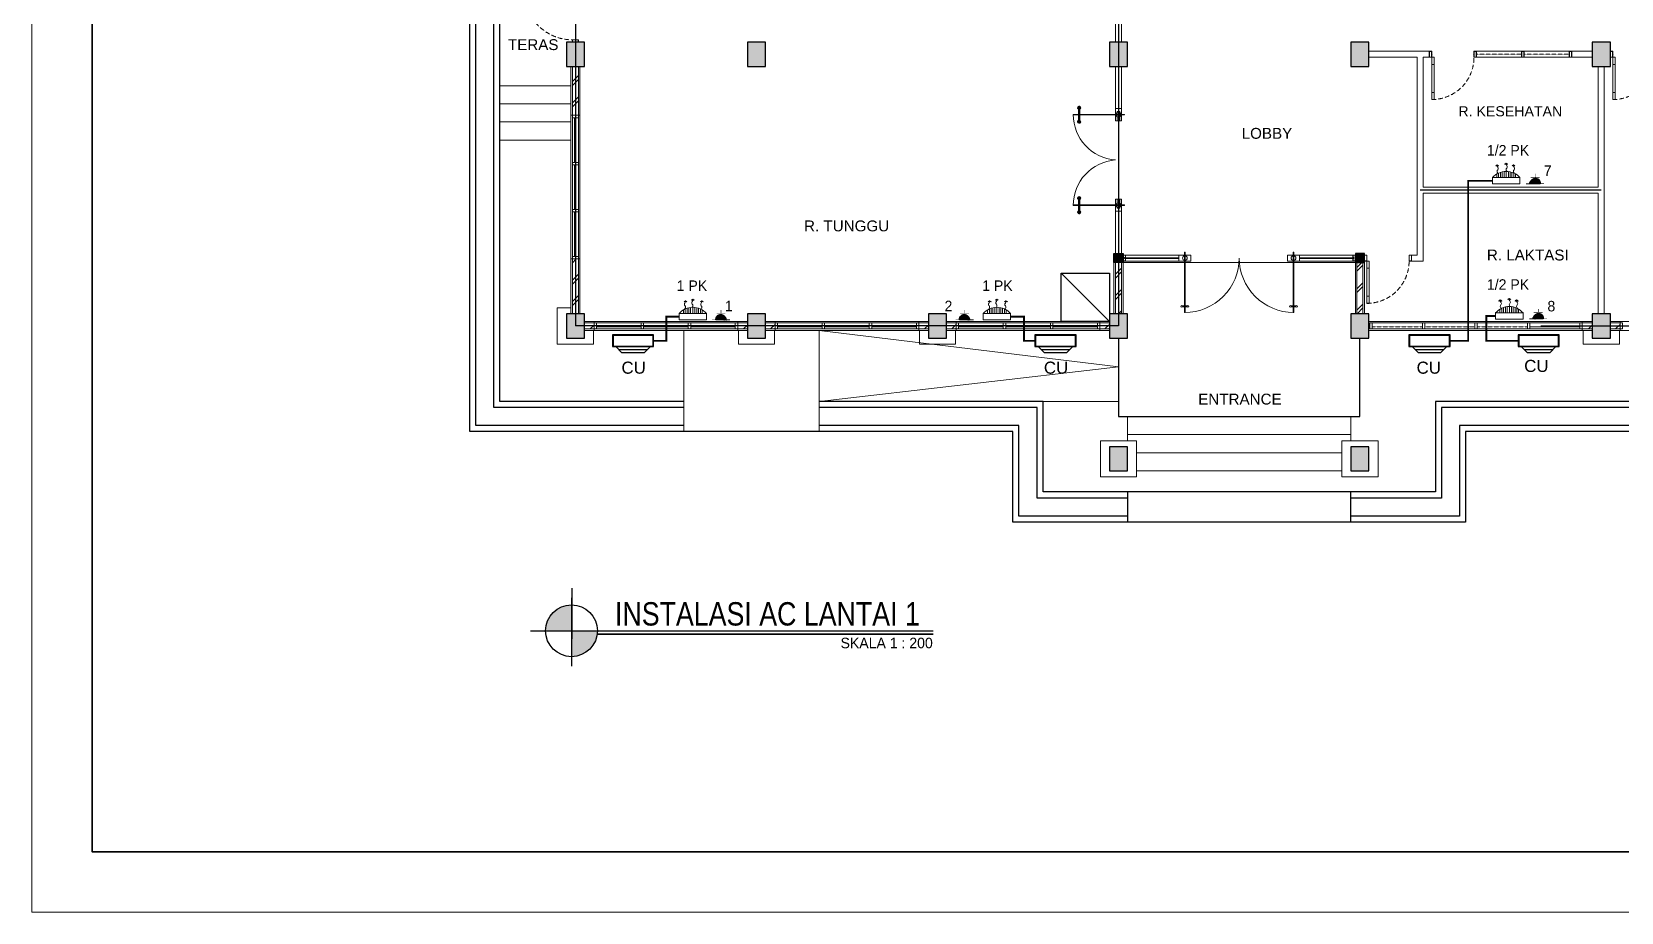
# Model space of a CAD drawing. Header units: millimetres. Extents: x -11 to 19657, y -101 to 50073.
# Drawn here: x 2857 to 8124, y 17664 to 20580 of the extents above; entities that cross this region are included whole.
import ezdxf
from ezdxf.enums import TextEntityAlignment as Align

# ---------------------------------------------------------------- set-up
doc = ezdxf.new("R2010")
doc.units = ezdxf.units.MM
doc.linetypes.add('DASHED', pattern=[0.75, 0.5, -0.25])
doc.linetypes.add('HIDDEN', pattern=[0.375, 0.25, -0.125])
for name, color, linetype in [('AC', 4, 'Continuous'), ('D1', 1, 'Continuous'), ('D2', 3, 'Continuous'), ('HT', 8, 'Continuous'), ('potongan', 210, 'Continuous')]:
    doc.layers.add(name, color=color, linetype=linetype)
for name, color, linetype, lineweight in [('ars', 11, 'Continuous', 5), ('DENAH', 7, 'Continuous', 0), ('dinding', 5, 'Continuous', 15), ('GRS KOP', 1, 'Continuous', 35), ('KOLOM', 1, 'Continuous', 30), ('kop', 7, 'Continuous', 20), ('kus', 63, 'Continuous', 15), ('LAMPU-LISTRIK', 22, 'Continuous', 0), ('lan', 7, 'Continuous', 15), ('not', 7, 'Continuous', 20), ('PARTISI', 190, 'Continuous', 9), ('sol kol', 8, 'Continuous', 0)]:
    doc.layers.add(name, color=color, linetype=linetype, lineweight=lineweight)
doc.layers.add('as', color=1, linetype='Continuous', plot=False)
doc.styles.add('BARU', font='complex.shx')
doc.styles.add('NOT', font='ARIALN.TTF')
doc.styles.get("Standard").update_dxf_attribs({"font": 'arial.ttf'})
doc.styles.add('style2', font='verdana.ttf')
pattern_1 = [(45, (6758.166, 18955.88), (-35.3553, 35.3553), []), (45, (6770.666, 18955.88), (-35.3553, 35.3553), [])]

# ---------------------------------------------------------------- blocks, each defined once
blk = doc.blocks.new('K1')
at = {"layer": 'KOLOM'}
blk.add_lwpolyline([(0.2, 0.15), (-0.2, 0.15), (-0.2, -0.15), (0.2, -0.15), (0.2, 0.15)], dxfattribs=at)
blk = doc.blocks.new('P 80')
at = {"linetype": 'HIDDEN', "ltscale": 0.3}
blk.add_lwpolyline([(-0.84, 0.1, -0.414214), (-0.04, 0.9, -1.303225)], format="xyb", dxfattribs=at)
for points in [[(-0.04, 0.9), (-0.08, 0.9), (-0.08, 0.78), (-0.04, 0.78)], [(-0.04, 0.78), (-0.08, 0.78), (-0.08, 0.22), (-0.04, 0.22)], [(-0.835, 0.06), (-0.84, 0.06), (-0.84, 0.061), (-0.84, 0.1), (-0.88, 0.1), (-0.88, 0), (-0.84, 0), (-0.84, 0.056), (-0.835, 0.058)], [(-0.842, 0.002), (-0.878, 0.002), (-0.878, 0.098), (-0.842, 0.098)], [(-0.04, 0.1), (-0.08, 0.1), (-0.08, 0.22), (-0.04, 0.22)], [(-0.045, 0.06), (-0.04, 0.06), (-0.04, 0.061), (-0.04, 0.1), (0, 0.1), (0, 0), (-0.04, 0), (-0.04, 0.056), (-0.045, 0.058)], [(-0.038, 0.002), (-0.002, 0.002), (-0.002, 0.098), (-0.038, 0.098)]]:
    blk.add_lwpolyline(points, close=True)
blk = doc.blocks.new('P 70')
at = {"linetype": 'HIDDEN', "ltscale": 0.3}
blk.add_lwpolyline([(-0.74, 0.1, -0.414214), (-0.04, 0.8, -1.303225)], format="xyb", dxfattribs=at)
for points in [[(-0.04, 0.8), (-0.08, 0.8), (-0.08, 0.68), (-0.04, 0.68)], [(-0.04, 0.68), (-0.08, 0.68), (-0.08, 0.22), (-0.04, 0.22)], [(-0.735, 0.06), (-0.74, 0.06), (-0.74, 0.061), (-0.74, 0.1), (-0.78, 0.1), (-0.78, 0), (-0.74, 0), (-0.74, 0.056), (-0.735, 0.058)], [(-0.742, 0.002), (-0.778, 0.002), (-0.778, 0.098), (-0.742, 0.098)], [(-0.04, 0.1), (-0.08, 0.1), (-0.08, 0.22), (-0.04, 0.22)], [(-0.045, 0.06), (-0.04, 0.06), (-0.04, 0.061), (-0.04, 0.1), (0, 0.1), (0, 0), (-0.04, 0), (-0.04, 0.056), (-0.045, 0.058)], [(-0.038, 0.002), (-0.002, 0.002), (-0.002, 0.098), (-0.038, 0.098)]]:
    blk.add_lwpolyline(points, close=True)
blk = doc.blocks.new('KP')
at = {"layer": 'KOLOM'}
blk.add_lwpolyline([(0.075, -0.075), (-0.075, -0.075), (-0.075, 0.075), (0.075, 0.075), (0.075, -0.075)], dxfattribs=at)
blk = doc.blocks.new('P1')
at = {"lineweight": 5}
h = blk.add_hatch(dxfattribs=at)
h.set_pattern_fill('ANSI31', color=256, scale=0.020282, angle=-315, style=0)
h.set_pattern_definition([(179.99999863, (-506.106483, 1417.280242), (6.07e-11, 0.0025352112676), [])])
h.paths.add_polyline_path([(-1.729, 0.805, -1), (-1.693, 0.77, -1)])
h.paths.add_polyline_path([(-1.724, 0.801, 1), (-1.697, 0.774, 1)], flags=16)
h = blk.add_hatch(dxfattribs=at)
h.set_pattern_fill('ANSI31', color=256, scale=0.020282, angle=-315, style=0)
h.set_pattern_definition([(270.00000137, (1414.9464214, -503.7726625), (0.0025352112676, 6.07e-11), [])])
h.paths.add_polyline_path([(-1.528, 0.605, 1), (-1.564, 0.641, 1)])
h.paths.add_polyline_path([(-1.532, 0.609, -1), (-1.56, 0.637, -1)], flags=16)
h = blk.add_hatch(dxfattribs=at)
h.set_pattern_fill('ANSI31', color=256, scale=0.020282, angle=-315, style=0)
h.set_pattern_definition([(179.99999863, (-505.0458133, 1416.2195722), (6.07e-11, 0.0025352112676), [])])
h.paths.add_polyline_path([(-0.668, -0.255, -1), (-0.632, -0.291, -1)])
h.paths.add_polyline_path([(-0.664, -0.259, 1), (-0.636, -0.287, 1)], flags=16)
h = blk.add_hatch(dxfattribs=at)
h.set_pattern_fill('ANSI31', color=256, scale=0.020282, angle=-315, style=0)
h.set_pattern_definition([(270.00000137, (1416.0070912, -504.8333323), (0.0025352112676, 6.07e-11), [])])
h.paths.add_polyline_path([(-0.468, -0.455, 1), (-0.504, -0.42, 1)])
h.paths.add_polyline_path([(-0.472, -0.451, -1), (-0.499, -0.424, -1)], flags=16)
for p, q in [((-1.724, 0.801), (-1.697, 0.774)), ((-1.686, 0.781), (-1.623, 0.718)), ((-1.553, 0.648), (-1.616, 0.711)), ((-1.532, 0.609), (-1.56, 0.637)), ((-0.664, -0.259), (-0.636, -0.287)), ((-0.625, -0.28), (-0.562, -0.343)), ((-0.492, -0.413), (-0.555, -0.35)), ((-0.472, -0.451), (-0.499, -0.424))]:
    blk.add_line(p, q, dxfattribs=at)
at = {"color": 9, "lineweight": 5}
for p, q in [((-1.641, 0.7), (-1.704, 0.763)), ((-1.634, 0.693), (-1.571, 0.63)), ((-0.58, -0.361), (-0.643, -0.298)), ((-0.573, -0.368), (-0.51, -0.431))]:
    blk.add_line(p, q, dxfattribs=at)
at = {"color": 8, "lineweight": 5}
for p, q in [((-1.64, 0.701), (-1.703, 0.763)), ((-1.639, 0.702), (-1.701, 0.764)), ((-1.636, 0.705), (-1.697, 0.766)), ((-1.631, 0.71), (-1.692, 0.771)), ((-1.633, 0.694), (-1.57, 0.631)), ((-1.632, 0.695), (-1.57, 0.633)), ((-1.629, 0.698), (-1.568, 0.637)), ((-1.624, 0.703), (-1.563, 0.642)), ((-0.58, -0.36), (-0.642, -0.297)), ((-0.578, -0.358), (-0.64, -0.296)), ((-0.575, -0.356), (-0.636, -0.294)), ((-0.57, -0.351), (-0.631, -0.29)), ((-0.572, -0.367), (-0.51, -0.43)), ((-0.571, -0.366), (-0.509, -0.428)), ((-0.568, -0.363), (-0.507, -0.424)), ((-0.563, -0.358), (-0.502, -0.419))]:
    blk.add_line(p, q, dxfattribs=at)
for points in [[(-1.1, 1.241), (-1.701, 0.64), (-1.694, 0.633), (-1.093, 1.234), (-1.1, 1.241)], [(-1.273, 1.202), (-1.202, 1.273), (-1.061, 1.132), (-1.132, 1.061), (-1.273, 1.202)], [(-0.032, 0.173), (-0.633, -0.428), (-0.64, -0.421), (-0.039, 0.18), (-0.032, 0.173)], [(-0.071, 0), (0, 0.071), (-0.142, 0.212), (-0.212, 0.142), (-0.071, 0)]]:
    blk.add_lwpolyline(points)
at = {"lineweight": 9}
for points in [[(-1.153, 1.181), (-1.181, 1.153), (-1.216, 1.188), (-1.188, 1.216)], [(-1.082, 1.11), (-1.11, 1.082), (-1.181, 1.153), (-1.153, 1.181)], [(-0.163, 0.191), (-0.191, 0.163), (-0.12, 0.092), (-0.092, 0.12)], [(-0.092, 0.12), (-0.12, 0.092), (-0.085, 0.057), (-0.057, 0.085)]]:
    blk.add_lwpolyline(points, close=True, dxfattribs=at)
at = {"lineweight": 5}
for points in [[(-1.697, 0.801), (-1.724, 0.774)], [(-1.532, 0.637), (-1.56, 0.609)], [(-0.636, -0.259), (-0.664, -0.287)], [(-0.472, -0.424), (-0.499, -0.451)]]:
    blk.add_lwpolyline(points, dxfattribs=at)
for points in [[(-1.701, 0.64, 0.396093), (-0.672, 0.601)], [(-0.633, -0.428, -0.396093), (-0.672, 0.601)]]:
    blk.add_lwpolyline(points, format="xyb")
for centre in [(-1.167, 1.167), (-0.106, 0.106)]:
    blk.add_circle(centre, 0.04)
for centre, radius in [((-1.711, 0.788), 0.0254), ((-1.711, 0.788), 0.0195), ((-1.546, 0.623), 0.0254), ((-1.546, 0.623), 0.0195), ((-0.65, -0.273), 0.0254), ((-0.65, -0.273), 0.0195), ((-0.486, -0.437), 0.0254), ((-0.486, -0.437), 0.0195)]:
    blk.add_circle(centre, radius, dxfattribs=at)
blk = doc.blocks.new('NOTASI RUANG')
at = {"layer": 'not'}
for height, p in [(0.26, (-0.011, 0.3)), (0.175, (-0.009, -0.017))]:
    blk.add_attdef('RUANG', text='', height=height, dxfattribs=at).set_placement(p, align=Align.MIDDLE_CENTER)
blk = doc.blocks.new('01AROR1k')
for points in [[(21, 21), (16, 26), (0, 0)], [(21, -21), (16, -26), (0, 0)]]:
    blk.add_lwpolyline(points, close=True)
for centre, radius, start, end in [((13, 44), 46, 253.9459, 313.0849), ((68, -15), 35.6, 46.9151, 133.0849), ((120, 40), 40.1, 226.9151, 313.0849)]:
    blk.add_arc(centre, radius, start, end)
blk = doc.blocks.new('FDS')
at = {"layer": 'LAMPU-LISTRIK', "color": 2}
for p, q in [((4834.5, 21594.7), (4834.5, 21573.6)), ((4925.4, 21594.7), (4834.5, 21594.7)), ((4834.5, 21573.6), (4925.4, 21573.6)), ((4849, 21561.6), (4849, 21573.6)), ((4854.9, 21558.5), (4854.9, 21573.6)), ((4861, 21556.1), (4861, 21573.6)), ((4866.8, 21554.5), (4866.8, 21573.6)), ((4872.8, 21553.5), (4872.8, 21573.6)), ((4880, 21553.1), (4880, 21573.6)), ((4887.1, 21553.5), (4887.1, 21573.6)), ((4893.2, 21554.5), (4893.2, 21573.6)), ((4899, 21556.1), (4899, 21573.6)), ((4905, 21558.5), (4905, 21573.6)), ((4910.9, 21561.6), (4910.9, 21573.6)), ((4925.4, 21594.7), (4925.4, 21573.6))]:
    blk.add_line(p, q, dxfattribs=at)
blk.add_arc((4880, 21613.6), 60.5, 221.3856, 318.6144, dxfattribs=at)
at = {"layer": 'LAMPU-LISTRIK', "color": 2, "xscale": -0.1783600000298975, "yscale": 0.1783600000298975, "zscale": 0.17836, "rotation": 270}
for p in [(4850, 21531.2), (4879.9, 21526.2), (4904.1, 21531.1)]:
    blk.add_blockref('01AROR1k', p, dxfattribs=at)
blk = doc.blocks.new('H')
at = {"layer": 'LAMPU-LISTRIK', "ltscale": 2}
blk.add_line((2116771, -303777), (2116700, -303777), dxfattribs=at)
at = {"layer": 'LAMPU-LISTRIK', "ltscale": 2, "const_width": 10}
for points in [[(2116880, -303647), (2116880, -303577)], [(2116700, -303777), (2116771, -303777)], [(2116970, -303647), (2116790, -303647)], [(2117060, -303777), (2116989, -303777)]]:
    blk.add_lwpolyline(points, dxfattribs=at)
blk.add_lwpolyline([(2116989, -303777, 1), (2116771, -303777)], format="xyb", dxfattribs=at)
blk = doc.blocks.new('HGD')
at = {"layer": 'AC'}
blk.add_line((4713.8, 19028.2), (4809.3, 19028.2), dxfattribs=at)
for points in [[(4693.4, 19037.9), (4829.7, 19037.9), (4829.7, 19076.8), (4693.4, 19076.8)], [(4695.4, 19039.9), (4827.8, 19039.9), (4827.8, 19074.9), (4695.4, 19074.9)]]:
    blk.add_lwpolyline(points, close=True, dxfattribs=at)
blk.add_lwpolyline([(4704.1, 19037.9), (4723.6, 19018.4), (4799.5, 19018.4), (4819, 19037.9)], dxfattribs=at)
blk = doc.blocks.new('kop')
at = {"layer": 'GRS KOP'}
blk.add_lwpolyline([(1, 54), (83, 54), (83, 1), (1, 1)], close=True, dxfattribs=at)
at = {"layer": 'kop', "color": 7}
for p, q in [((0, 55), (0, 0)), ((0, 0), (84, 0))]:
    blk.add_line(p, q, dxfattribs=at)
at = {"layer": 'kop', "style": 'BARU', "flags": 4}
for p, height in [((73.8, 5.4), 0.35), ((80.303, 5.382), 0.25), ((73.8, 4.9), 0.35), ((80.303, 4.882), 0.25), ((73.8, 4.4), 0.35), ((80.303, 4.382), 0.25)]:
    blk.add_attdef('-', p, '', height=height, dxfattribs=at)
at = {"layer": 'kop', "flags": 4}
for tag, p in [('AR-00', (78.057, 2.648)), ('00', (81.238, 2.647))]:
    blk.add_attdef(tag, text='', height=0.35, dxfattribs=at).set_placement(p, align=Align.MIDDLE)

msp = doc.modelspace()

# ---------------------------------------------------------------- hatches: boundary and pattern name
at = {"layer": 'ars'}
h = msp.add_hatch(dxfattribs=at)
h.set_pattern_fill('TEMBOK', color=256, scale=50)
h.set_pattern_definition([(45, (6958.166, 19684.88), (-35.3553, 35.3553), []), (45, (6970.666, 19684.88), (-35.3553, 35.3553), [])])
h.paths.add_polyline_path([(4668.17, 20303.88), (4668.17, 20465.88), (4648.17, 20465.88), (4648.17, 20303.88)])
h = msp.add_hatch(dxfattribs=at)
h.set_pattern_fill('TEMBOK', color=256, scale=50)
h.set_pattern_definition([(45, (6958.166, 18955.88), (-35.3553, 35.3553), []), (45, (6970.666, 18955.88), (-35.3553, 35.3553), [])])
h.paths.add_polyline_path([(4668.17, 19645.88), (4668.17, 19827.88), (4648.17, 19827.88), (4648.17, 19645.88)])
h = msp.add_hatch(dxfattribs=at)
h.set_pattern_fill('TEMBOK', color=256, scale=50)
h.set_pattern_definition(pattern_1)
h.paths.add_polyline_path([(6448.17, 19815.88), (6448.17, 19645.88), (6468.17, 19645.88), (6468.17, 19815.88)])
h = msp.add_hatch(dxfattribs=at)
h.set_pattern_fill('TEMBOK', color=256, scale=50)
h.set_pattern_definition(pattern_1)
h.paths.add_polyline_path([(7268.17, 19815.88), (7268.17, 19645.88), (7248.17, 19645.88), (7248.17, 19815.88)])
h = msp.add_hatch(dxfattribs=at)
h.set_pattern_fill('TEMBOK', color=256, scale=50)
h.set_pattern_definition([(45, (3836.58, 19290.88), (-35.3553, 35.3553), []), (45, (3849.08, 19290.88), (-35.3553, 35.3553), [])])
h.paths.add_polyline_path([(4720.17, 19615.88), (4688.17, 19615.88), (4688.17, 19595.88), (4720.17, 19595.88)])
h = msp.add_hatch(dxfattribs=at)
h.set_pattern_fill('TEMBOK', color=256, scale=50)
h.set_pattern_definition([(45, (4344.58, 19290.88), (-35.3553, 35.3553), []), (45, (4357.08, 19290.88), (-35.3553, 35.3553), [])])
h.paths.add_polyline_path([(5228.17, 19615.88), (5196.17, 19615.88), (5196.17, 19595.88), (5228.17, 19595.88)])
h = msp.add_hatch(dxfattribs=at)
h.set_pattern_fill('TEMBOK', color=256, scale=50)
h.set_pattern_definition([(45, (4434.58, 19290.88), (-35.3553, 35.3553), []), (45, (4447.08, 19290.88), (-35.3553, 35.3553), [])])
h.paths.add_polyline_path([(5320.17, 19615.88), (5288.17, 19615.88), (5288.17, 19595.88), (5320.17, 19595.88)])
h = msp.add_hatch(dxfattribs=at)
h.set_pattern_fill('TEMBOK', color=256, scale=50)
h.set_pattern_definition([(45, (4944.58, 19290.88), (-35.3553, 35.3553), []), (45, (4957.08, 19290.88), (-35.3553, 35.3553), [])])
h.paths.add_polyline_path([(5828.17, 19615.88), (5796.17, 19615.88), (5796.17, 19595.88), (5828.17, 19595.88)])
h = msp.add_hatch(dxfattribs=at)
h.set_pattern_fill('TEMBOK', color=256, scale=50)
h.set_pattern_definition([(45, (5034.58, 19290.88), (-35.3553, 35.3553), []), (45, (5047.08, 19290.88), (-35.3553, 35.3553), [])])
h.paths.add_polyline_path([(5920.17, 19615.88), (5888.17, 19615.88), (5888.17, 19595.88), (5920.17, 19595.88)])
h = msp.add_hatch(dxfattribs=at)
h.set_pattern_fill('TEMBOK', color=256, scale=50)
h.set_pattern_definition([(45, (5542.58, 19290.88), (-35.3553, 35.3553), []), (45, (5555.08, 19290.88), (-35.3553, 35.3553), [])])
h.paths.add_polyline_path([(6428.17, 19615.88), (6396.17, 19615.88), (6396.17, 19595.88), (6428.17, 19595.88)])
h = msp.add_hatch(dxfattribs=at)
h.set_pattern_fill('TEMBOK', color=256, scale=50)
h.set_pattern_definition([(45, (7144.58, 19290.88), (-35.3553, 35.3553), []), (45, (7157.08, 19290.88), (-35.3553, 35.3553), [])])
h.paths.add_polyline_path([(8028.17, 19615.88), (7998.17, 19615.88), (7998.17, 19595.88), (8028.17, 19595.88)])
h = msp.add_hatch(dxfattribs=at)
h.set_pattern_fill('TEMBOK', color=256, scale=50)
h.set_pattern_definition([(45, (7234.58, 19290.88), (-35.3553, 35.3553), []), (45, (7247.08, 19290.88), (-35.3553, 35.3553), [])])
h.paths.add_polyline_path([(8120.17, 19615.88), (8088.17, 19615.88), (8088.17, 19595.88), (8120.17, 19595.88)])
at = {"layer": 'DENAH'}
for points in [[(4559.3, 18596.17), (4645.81, 18596.17), (4645.81, 18682.09, 0.4162419)], [(4732.33, 18596.17), (4645.81, 18596.17), (4645.81, 18510.25, 0.4162419)]]:
    msp.add_hatch(color=256, dxfattribs=at).paths.add_polyline_path(points)
at = {"layer": 'potongan', "ltscale": 150}
h = msp.add_hatch(dxfattribs=at)
h.set_pattern_fill('ANSI31', color=256, scale=1.3, angle=-180, style=0)
h.set_pattern_definition([(135, (1212076.38206, -411791.04788), (0.114904851943, 0.114904851943), [])])
edge = h.paths.add_edge_path()
edge.add_ellipse((7838.84, 20077.22), major_axis=(-12.57, 12.57), ratio=1, start_angle=225, end_angle=405, ccw=False)
edge.add_line((7856.62, 20077.22), (7821.06, 20077.22))
h = msp.add_hatch(dxfattribs=at)
h.set_pattern_fill('ANSI31', color=256, scale=1.3, style=0)
h.set_pattern_definition([(45, (-1199096.85015, -412242.19568), (-0.114904851943, 0.114904851943), [])])
edge = h.paths.add_edge_path()
edge.add_ellipse((5140.69, 19626.07), major_axis=(12.57, 12.57), ratio=1, start_angle=-45, end_angle=135)
edge.add_line((5122.91, 19626.07), (5158.48, 19626.07))
h = msp.add_hatch(dxfattribs=at)
h.set_pattern_fill('ANSI31', color=256, scale=1.3, style=0)
h.set_pattern_definition([(45, (-1198289.88523, -412242.19568), (-0.114904851943, 0.114904851943), [])])
edge = h.paths.add_edge_path()
edge.add_ellipse((5947.66, 19626.07), major_axis=(12.57, 12.57), ratio=1, start_angle=-45, end_angle=135)
edge.add_line((5929.88, 19626.07), (5965.44, 19626.07))
h = msp.add_hatch(dxfattribs=at)
h.set_pattern_fill('ANSI31', color=256, scale=1.3, angle=-180, style=0)
h.set_pattern_definition([(135, (1212086.7986, -412238.68261), (0.114904851943, 0.114904851943), [])])
edge = h.paths.add_edge_path()
edge.add_ellipse((7849.26, 19629.58), major_axis=(-12.57, 12.57), ratio=1, start_angle=225, end_angle=405, ccw=False)
edge.add_line((7867.04, 19629.58), (7831.47, 19629.58))
at = {"layer": 'sol kol'}
for points in [[(4628.17, 20545.88), (4628.17, 20465.88), (4688.17, 20465.88), (4688.17, 20545.88)], [(5228.17, 20545.88), (5228.17, 20465.88), (5288.17, 20465.88), (5288.17, 20545.88)], [(6428.17, 20545.88), (6428.17, 20465.88), (6488.17, 20465.88), (6488.17, 20545.88)], [(7228.17, 20545.88), (7228.17, 20465.88), (7288.17, 20465.88), (7288.17, 20545.88)], [(8028.17, 20545.88), (8028.17, 20465.88), (8088.17, 20465.88), (8088.17, 20545.88)], [(6443.17, 19845.88), (6473.17, 19845.88), (6473.17, 19815.88), (6443.17, 19815.88)], [(7273.17, 19845.88), (7243.17, 19845.88), (7243.17, 19815.88), (7273.17, 19815.88)], [(4628.17, 19645.88), (4628.17, 19565.88), (4688.17, 19565.88), (4688.17, 19645.88)], [(5228.17, 19645.88), (5228.17, 19565.88), (5288.17, 19565.88), (5288.17, 19645.88)], [(5828.17, 19645.88), (5828.17, 19565.88), (5888.17, 19565.88), (5888.17, 19645.88)], [(6428.17, 19645.88), (6428.17, 19565.88), (6488.17, 19565.88), (6488.17, 19645.88)], [(7228.17, 19645.88), (7228.17, 19565.88), (7288.17, 19565.88), (7288.17, 19645.88)], [(8028.17, 19645.88), (8028.17, 19565.88), (8088.17, 19565.88), (8088.17, 19645.88)], [(6428.17, 19205.88), (6428.17, 19125.88), (6488.17, 19125.88), (6488.17, 19205.88)], [(7228.17, 19205.88), (7228.17, 19125.88), (7288.17, 19125.88), (7288.17, 19205.88)]]:
    msp.add_hatch(color=256, dxfattribs=at).paths.add_polyline_path(points)

# ---------------------------------------------------------------- linework, layer by layer
for p, q in [((4308.17, 19255.88), (4308.17, 22155.88)), ((4328.17, 19275.88), (4328.17, 22135.88)), ((4388.17, 19335.88), (4388.17, 22075.88)), ((4408.17, 19355.88), (4408.17, 22055.88)), ((6458.17, 19565.88), (6458.17, 19305.88)), ((7258.17, 19305.88), (7258.17, 19565.88)), ((5017.17, 19335.88), (4388.17, 19335.88)), ((5017.17, 19355.88), (4408.17, 19355.88)), ((6208.17, 19355.88), (5466.17, 19355.88)), ((6208.17, 19055.88), (6208.17, 19355.88)), ((9273.17, 19355.88), (7508.17, 19355.88)), ((7508.17, 19355.88), (7508.17, 19055.88)), ((9273.17, 19335.88), (7528.17, 19335.88)), ((7528.17, 19335.88), (7528.17, 19035.88)), ((6458.17, 19305.88), (7258.17, 19305.88)), ((6108.17, 19255.88), (4308.17, 19255.88)), ((5017.17, 19275.88), (4328.17, 19275.88)), ((6108.17, 18955.88), (6108.17, 19255.88)), ((9273.17, 19275.88), (7588.17, 19275.88)), ((7588.17, 19275.88), (7588.17, 18975.88)), ((9608.17, 19255.88), (7608.17, 19255.88)), ((7608.17, 19255.88), (7608.17, 18955.88)), ((7508.17, 19055.88), (6208.17, 19055.88)), ((6488.17, 19055.88), (6488.17, 18955.88)), ((7228.17, 18955.88), (7228.17, 19055.88)), ((7528.17, 19035.88), (7228.17, 19035.88)), ((7588.17, 18975.88), (7228.17, 18975.88)), ((7608.17, 18955.88), (6108.17, 18955.88))]:
    msp.add_line(p, q)
for points in [[(6268.17, 19780.88), (6428.17, 19780.88), (6428.17, 19620.88), (6268.17, 19620.88), (6268.17, 19780.88), (6428.17, 19620.88)], [(6488.17, 19035.88), (6188.17, 19035.88), (6188.17, 19335.88), (5466.17, 19335.88)], [(6488.17, 18975.88), (6128.17, 18975.88), (6128.17, 19275.88), (5466.17, 19275.88)]]:
    msp.add_lwpolyline(points)
at = {"layer": 'ars'}
for points in [[(4668.17, 20303.88), (4668.17, 20465.88), (4648.17, 20465.88), (4648.17, 20303.88)], [(4668.17, 19645.88), (4668.17, 19827.88), (4648.17, 19827.88), (4648.17, 19645.88)], [(6448.17, 19815.88), (6448.17, 19645.88), (6468.17, 19645.88), (6468.17, 19815.88)], [(7268.17, 19815.88), (7268.17, 19645.88), (7248.17, 19645.88), (7248.17, 19815.88)], [(4720.17, 19615.88), (4688.17, 19615.88), (4688.17, 19595.88), (4720.17, 19595.88)], [(5228.17, 19615.88), (5196.17, 19615.88), (5196.17, 19595.88), (5228.17, 19595.88)], [(5320.17, 19615.88), (5288.17, 19615.88), (5288.17, 19595.88), (5320.17, 19595.88)], [(5828.17, 19615.88), (5796.17, 19615.88), (5796.17, 19595.88), (5828.17, 19595.88)], [(5920.17, 19615.88), (5888.17, 19615.88), (5888.17, 19595.88), (5920.17, 19595.88)], [(6428.17, 19615.88), (6396.17, 19615.88), (6396.17, 19595.88), (6428.17, 19595.88)], [(8028.17, 19615.88), (7995.17, 19615.88), (7995.17, 19595.88), (8028.17, 19595.88)], [(8120.17, 19615.88), (8088.17, 19615.88), (8088.17, 19595.88), (8120.17, 19595.88)]]:
    msp.add_lwpolyline(points, close=True, dxfattribs=at)
at = {"layer": 'as'}
for points in [[(4658.17, 21805.88), (4658.17, 19605.88)], [(6458.17, 21805.88), (6458.17, 19605.88)], [(8058.17, 20055.88), (7458.17, 20055.88)], [(6458.17, 19605.88), (4658.17, 19605.88)], [(7858.17, 19605.88), (9258.17, 19605.88)]]:
    msp.add_lwpolyline(points, dxfattribs=at)
at = {"layer": 'D1', "color": 7, "const_width": 5.42}
msp.add_lwpolyline([(4731.14, 18584.44), (5844.08, 18584.44)], dxfattribs=at)
at = {"layer": 'D1', "color": 7}
msp.add_circle((4645.22, 18596.17), 85.92, dxfattribs=at)
at = {"layer": 'D2', "linetype": 'DASHED', "ltscale": 60.3, "const_width": 6.06}
for points in [[(7556.88, 19556.94), (7616.84, 19556.94), (7616.84, 20086.81), (7697.52, 20086.81)], [(5001.83, 19636.64), (4959.73, 19636.64), (4959.73, 19556.94), (4917.4, 19556.94)], [(6100.52, 19636.64), (6144.8, 19636.64), (6144.8, 19556.94), (6181.14, 19556.94)], [(7707.94, 19639.18), (7676.93, 19639.18), (7676.93, 19556.94), (7782.39, 19556.94)]]:
    msp.add_lwpolyline(points, dxfattribs=at)
at = {"layer": 'dinding'}
for points in [[(4673.17, 20303.88), (4673.17, 20465.88), (4643.17, 20465.88), (4643.17, 20303.88)], [(4673.17, 19645.88), (4673.17, 19827.88), (4643.17, 19827.88), (4643.17, 19645.88)], [(6443.17, 19815.88), (6443.17, 19645.88), (6473.17, 19645.88), (6473.17, 19815.88)], [(7273.17, 19815.88), (7273.17, 19645.88), (7243.17, 19645.88), (7243.17, 19815.88)], [(4720.17, 19620.88), (4688.17, 19620.88), (4688.17, 19590.88), (4720.17, 19590.88)], [(5228.17, 19620.88), (5196.17, 19620.88), (5196.17, 19590.88), (5228.17, 19590.88)], [(5320.17, 19620.88), (5288.17, 19620.88), (5288.17, 19590.88), (5320.17, 19590.88)], [(5828.17, 19620.88), (5796.17, 19620.88), (5796.17, 19590.88), (5828.17, 19590.88)], [(5920.17, 19620.88), (5888.17, 19620.88), (5888.17, 19590.88), (5920.17, 19590.88)], [(6428.17, 19620.88), (6396.17, 19620.88), (6396.17, 19590.88), (6428.17, 19590.88)], [(8028.17, 19620.88), (7995.17, 19620.88), (7995.17, 19590.88), (8028.17, 19590.88)], [(8120.17, 19620.88), (8088.17, 19620.88), (8088.17, 19590.88), (8120.17, 19590.88)]]:
    msp.add_lwpolyline(points, close=True, dxfattribs=at)
at = {"layer": 'HT'}
for p, q in [((4645.81, 18736.97), (4645.81, 18569.24)), ((4645.81, 18479.39), (4645.81, 18704.86)), ((4509.62, 18596.17), (5844.08, 18596.17))]:
    msp.add_line(p, q, dxfattribs=at)
at = {"layer": 'kop', "color": 7}
msp.add_line((2856.52, 28663.85), (2856.52, 17663.85), dxfattribs=at)
at = {"layer": 'kus'}
for p, q in [((7794.17, 20515.88), (7644.17, 20515.88)), ((7794.17, 20495.88), (7644.17, 20495.88)), ((7952.17, 20515.88), (7802.17, 20515.88)), ((7952.17, 20495.88), (7802.17, 20495.88)), ((4655.17, 20147.88), (4655.17, 20295.88)), ((4655.17, 19991.88), (4655.17, 20139.88)), ((4655.17, 19835.88), (4655.17, 19983.88)), ((4876.17, 19602.88), (4728.17, 19602.88)), ((5032.17, 19602.88), (4884.17, 19602.88)), ((5188.17, 19602.88), (5040.17, 19602.88)), ((5476.17, 19602.88), (5328.17, 19602.88)), ((5632.17, 19602.88), (5484.17, 19602.88)), ((5788.17, 19602.88), (5640.17, 19602.88)), ((6076.17, 19602.88), (5928.17, 19602.88)), ((6232.17, 19602.88), (6084.17, 19602.88)), ((6388.17, 19602.88), (6240.17, 19602.88)), ((7299.17, 19615.88), (7465.17, 19615.88)), ((7299.17, 19595.88), (7465.17, 19595.88)), ((7473.17, 19615.88), (7639.17, 19615.88)), ((7473.17, 19595.88), (7639.17, 19595.88)), ((7647.17, 19615.88), (7813.17, 19615.88)), ((7647.17, 19595.88), (7813.17, 19595.88)), ((7821.17, 19615.88), (7987.17, 19615.88)), ((7821.17, 19602.88), (7987.17, 19602.88)), ((7821.17, 19595.88), (7987.17, 19595.88))]:
    msp.add_line(p, q, dxfattribs=at)
at = {"layer": 'kus', "linetype": 'HIDDEN'}
for p, q in [((7794.17, 20505.88), (7644.17, 20505.88)), ((7952.17, 20505.88), (7802.17, 20505.88)), ((7299.17, 19602.88), (7465.17, 19602.88)), ((7473.17, 19602.88), (7639.17, 19602.88)), ((7647.17, 19602.88), (7813.17, 19602.88))]:
    msp.add_line(p, q, dxfattribs=at)
at = {"layer": 'kus'}
for points in [[(7794.17, 20495.88), (7802.17, 20495.88), (7802.17, 20515.88), (7794.17, 20515.88)], [(7794.57, 20496.28), (7801.77, 20496.28), (7801.77, 20515.48), (7794.57, 20515.48)], [(7952.17, 20495.88), (7960.17, 20495.88), (7960.17, 20515.88), (7952.17, 20515.88)], [(7952.57, 20496.28), (7959.77, 20496.28), (7959.77, 20515.48), (7952.57, 20515.48)], [(4648.17, 20295.88), (4648.17, 20303.88), (4668.17, 20303.88), (4668.17, 20295.88)], [(4668.17, 20295.88), (4668.17, 19835.88), (4648.17, 19835.88), (4648.17, 20295.88)], [(4648.17, 20139.88), (4648.17, 20147.88), (4668.17, 20147.88), (4668.17, 20139.88)], [(4648.17, 19983.88), (4648.17, 19991.88), (4668.17, 19991.88), (4668.17, 19983.88)], [(4648.17, 19827.88), (4648.17, 19835.88), (4668.17, 19835.88), (4668.17, 19827.88)], [(6480.77, 19840.48), (6473.57, 19840.48), (6473.57, 19821.28), (6480.77, 19821.28), (6480.77, 19829.38), (6477.77, 19829.38), (6477.77, 19832.38), (6480.77, 19832.38)], [(6478.17, 19831.88), (6478.17, 19829.88), (6658.17, 19829.88), (6658.17, 19831.88)], [(6658.17, 19840.88), (6481.17, 19840.88), (6481.17, 19820.88), (6658.17, 19820.88)], [(6679.17, 19850.88), (6677.17, 19850.88), (6677.17, 19650.88), (6679.17, 19650.88)], [(7037.17, 19850.88), (7039.17, 19850.88), (7039.17, 19650.88), (7037.17, 19650.88)], [(7058.17, 19840.88), (7235.17, 19840.88), (7235.17, 19820.88), (7058.17, 19820.88)], [(7238.17, 19831.88), (7238.17, 19829.88), (7058.17, 19829.88), (7058.17, 19831.88)], [(7235.57, 19840.48), (7242.77, 19840.48), (7242.77, 19821.28), (7235.57, 19821.28), (7235.57, 19829.38), (7238.57, 19829.38), (7238.57, 19832.38), (7235.57, 19832.38)], [(4728.17, 19595.88), (4720.17, 19595.88), (4720.17, 19615.88), (4728.17, 19615.88)], [(4728.17, 19615.88), (5188.17, 19615.88), (5188.17, 19595.88), (4728.17, 19595.88)], [(4884.17, 19595.88), (4876.17, 19595.88), (4876.17, 19615.88), (4884.17, 19615.88)], [(5040.17, 19595.88), (5032.17, 19595.88), (5032.17, 19615.88), (5040.17, 19615.88)], [(5196.17, 19595.88), (5188.17, 19595.88), (5188.17, 19615.88), (5196.17, 19615.88)], [(5328.17, 19595.88), (5320.17, 19595.88), (5320.17, 19615.88), (5328.17, 19615.88)], [(5328.17, 19615.88), (5788.17, 19615.88), (5788.17, 19595.88), (5328.17, 19595.88)], [(5484.17, 19595.88), (5476.17, 19595.88), (5476.17, 19615.88), (5484.17, 19615.88)], [(5640.17, 19595.88), (5632.17, 19595.88), (5632.17, 19615.88), (5640.17, 19615.88)], [(5796.17, 19595.88), (5788.17, 19595.88), (5788.17, 19615.88), (5796.17, 19615.88)], [(5928.17, 19595.88), (5920.17, 19595.88), (5920.17, 19615.88), (5928.17, 19615.88)], [(5928.17, 19615.88), (6388.17, 19615.88), (6388.17, 19595.88), (5928.17, 19595.88)], [(6084.17, 19595.88), (6076.17, 19595.88), (6076.17, 19615.88), (6084.17, 19615.88)], [(6240.17, 19595.88), (6232.17, 19595.88), (6232.17, 19615.88), (6240.17, 19615.88)], [(6396.17, 19595.88), (6388.17, 19595.88), (6388.17, 19615.88), (6396.17, 19615.88)], [(7291.17, 19595.88), (7299.17, 19595.88), (7299.17, 19615.88), (7291.17, 19615.88)], [(7465.17, 19595.88), (7473.17, 19595.88), (7473.17, 19615.88), (7465.17, 19615.88)], [(7639.17, 19595.88), (7647.17, 19595.88), (7647.17, 19615.88), (7639.17, 19615.88)], [(7813.17, 19595.88), (7821.17, 19595.88), (7821.17, 19615.88), (7813.17, 19615.88)], [(7987.17, 19595.88), (7995.17, 19595.88), (7995.17, 19615.88), (7987.17, 19615.88)], [(8128.17, 19595.88), (8120.17, 19595.88), (8120.17, 19615.88), (8128.17, 19615.88)]]:
    msp.add_lwpolyline(points, close=True, dxfattribs=at)
for points in [[(6473.17, 19828.88), (6473.17, 19820.88), (6481.17, 19820.88), (6481.17, 19829.78), (6480.88, 19829.78), (6480.88, 19830.28), (6480.53, 19830.28), (6480.17, 19829.78), (6478.17, 19829.78), (6478.17, 19831.98), (6480.17, 19831.98), (6480.53, 19831.48), (6480.88, 19831.48), (6480.88, 19831.98), (6481.17, 19831.98), (6481.17, 19840.88), (6473.17, 19840.88), (6473.17, 19829.58), (6473.17, 19829.23), (6473.17, 19828.88), (6473.17, 19828.88)], [(6658.17, 19840.88), (6658.17, 19820.88), (6698.17, 19820.88), (6698.17, 19840.88), (6658.17, 19840.88)], [(7058.17, 19840.88), (7058.17, 19820.88), (7018.17, 19820.88), (7018.17, 19840.88), (7058.17, 19840.88)], [(7243.17, 19828.88), (7243.17, 19820.88), (7235.17, 19820.88), (7235.17, 19829.78), (7235.46, 19829.78), (7235.46, 19830.28), (7235.81, 19830.28), (7236.16, 19829.78), (7238.17, 19829.78), (7238.17, 19831.98), (7236.16, 19831.98), (7235.81, 19831.48), (7235.46, 19831.48), (7235.46, 19831.98), (7235.17, 19831.98), (7235.17, 19840.88), (7243.17, 19840.88), (7243.17, 19829.58), (7243.17, 19829.23), (7243.17, 19828.88), (7243.17, 19828.88)], [(6670.4, 19672.88), (6677.17, 19672.88), (6677.17, 19668.88), (6670.4, 19668.88)], [(6685.93, 19672.88), (6679.17, 19672.88), (6679.17, 19668.88), (6685.93, 19668.88)], [(7030.4, 19672.88), (7037.17, 19672.88), (7037.17, 19668.88), (7030.4, 19668.88)], [(7045.93, 19672.88), (7039.17, 19672.88), (7039.17, 19668.88), (7045.93, 19668.88)]]:
    msp.add_lwpolyline(points, dxfattribs=at)
for points in [[(6858.17, 19830.88, -0.4142136), (6678.17, 19650.88)], [(6858.17, 19830.88, 0.4142136), (7038.17, 19650.88)]]:
    msp.add_lwpolyline(points, format="xyb", dxfattribs=at)
for centre, radius in [((6678.17, 19830.88), 8), ((7038.17, 19830.88), 8), ((6668.17, 19670.88), 3), ((6688.17, 19670.88), 3), ((7028.17, 19670.88), 3), ((7048.17, 19670.88), 3)]:
    msp.add_circle(centre, radius, dxfattribs=at)
at = {"layer": 'lan'}
for p, q in [((4643.17, 20401.88), (4408.17, 20401.88)), ((4643.17, 20341.88), (4408.17, 20341.88)), ((4643.17, 20281.88), (4408.17, 20281.88)), ((4643.17, 20221.88), (4408.17, 20221.88)), ((7243.17, 19815.88), (6473.17, 19815.88)), ((4598.17, 19665.88), (4598.17, 19545.88)), ((4643.17, 19665.88), (4598.17, 19665.88)), ((4718.17, 19545.88), (4598.17, 19545.88)), ((4718.17, 19590.88), (4718.17, 19545.88)), ((5017.17, 19590.88), (5017.17, 19255.88)), ((5198.17, 19590.88), (5198.17, 19545.88)), ((5318.17, 19545.88), (5198.17, 19545.88)), ((5318.17, 19590.88), (5318.17, 19545.88)), ((5466.17, 19590.88), (5466.17, 19255.88)), ((5798.17, 19590.88), (5798.17, 19545.88)), ((5918.17, 19545.88), (5798.17, 19545.88)), ((5918.17, 19590.88), (5918.17, 19545.88)), ((7998.17, 19590.88), (7998.17, 19545.88)), ((8118.17, 19545.88), (7998.17, 19545.88)), ((8118.17, 19590.88), (8118.17, 19545.88)), ((5658.17, 19355.88), (6458.17, 19355.88)), ((6488.17, 19225.88), (6488.17, 19305.88)), ((7228.17, 19225.88), (7228.17, 19305.88)), ((7228.17, 19245.88), (6488.17, 19245.88)), ((7198.17, 19185.88), (6518.17, 19185.88)), ((6518.17, 19125.88), (7198.17, 19125.88))]:
    msp.add_line(p, q, dxfattribs=at)
for points in [[(4673.17, 20303.88), (4673.17, 19827.88), (4643.17, 19827.88), (4643.17, 20303.88)], [(4720.17, 19620.88), (5196.17, 19620.88), (5196.17, 19590.88), (4720.17, 19590.88)], [(5320.17, 19620.88), (5796.17, 19620.88), (5796.17, 19590.88), (5320.17, 19590.88)], [(5920.17, 19620.88), (6396.17, 19620.88), (6396.17, 19590.88), (5920.17, 19590.88)], [(7995.17, 19620.88), (7288.17, 19620.88), (7288.17, 19590.88), (7995.17, 19590.88)], [(8120.17, 19620.88), (8596.17, 19620.88), (8596.17, 19590.88), (8120.17, 19590.88)], [(6398.17, 19105.88), (6518.17, 19105.88), (6518.17, 19225.88), (6398.17, 19225.88)], [(7198.17, 19105.88), (7318.17, 19105.88), (7318.17, 19225.88), (7198.17, 19225.88)]]:
    msp.add_lwpolyline(points, close=True, dxfattribs=at)
msp.add_lwpolyline([(5466.17, 19590.88), (6458.17, 19470.88), (5466.17, 19355.88)], dxfattribs=at)
at = {"layer": 'PARTISI'}
for points in [[(6448.17, 20545.88), (6468.17, 20545.88), (6468.17, 20865.88), (6448.17, 20865.88)], [(8048.17, 20465.88), (8068.17, 20465.88), (8068.17, 19645.88), (8048.17, 19645.88), (8048.17, 20045.88), (7468.17, 20045.88), (7468.17, 19820.88), (7429.17, 19820.88), (7429.17, 19840.88), (7448.17, 19840.88), (7448.17, 20495.88), (7288.17, 20495.88), (7288.17, 20515.88), (7448.17, 20515.88), (7488.17, 20515.88), (7488.17, 20495.88), (7468.17, 20495.88), (7468.17, 20065.88), (8048.17, 20065.88)], [(7960.17, 20515.88), (8028.17, 20515.88), (8028.17, 20495.88), (7960.17, 20495.88)], [(6448.17, 20325.88), (6468.17, 20325.88), (6468.17, 20465.88), (6448.17, 20465.88)], [(6448.17, 19985.88), (6468.17, 19985.88), (6468.17, 19845.88), (6448.17, 19845.88)]]:
    msp.add_lwpolyline(points, close=True, dxfattribs=at)

# ---------------------------------------------------------------- block references
ref = msp.add_blockref('NOTASI RUANG', (4520, 20492.4), dxfattribs=dict(xscale=151.7750944366926, yscale=151.7750944366926, zscale=151.775094436689))
ref.add_attrib('RUANG', 'TERAS', dxfattribs={"layer": 'not', "height": 36}).set_placement((4518.31, 20537.9), align=Align.MIDDLE_CENTER)
ref = msp.add_blockref('NOTASI RUANG', (7758.31, 20271.69), dxfattribs=dict(xscale=151.7750944366926, yscale=151.7750944366926, zscale=151.775094436689))
ref.add_attrib('RUANG', 'R. KESEHATAN', dxfattribs={"layer": 'not', "height": 33.6}).set_placement((7756.62, 20317.19), align=Align.MIDDLE_CENTER)
ref = msp.add_blockref('NOTASI RUANG', (6951.83, 20198.51), dxfattribs=dict(xscale=151.7750944366926, yscale=151.7750944366926, zscale=151.775094436689))
ref.add_attrib('RUANG', 'LOBBY', dxfattribs={"layer": 'not', "height": 36}).set_placement((6950.13, 20244.01), align=Align.MIDDLE_CENTER)
ref = msp.add_blockref('NOTASI RUANG', (5558.74, 19891.85), dxfattribs=dict(xscale=151.7750944366926, yscale=151.7750944366926, zscale=151.775094436689))
ref.add_attrib('RUANG', 'R. TUNGGU', dxfattribs={"layer": 'not', "height": 36}).set_placement((5557.04, 19937.35), align=Align.MIDDLE_CENTER)
ref = msp.add_blockref('NOTASI RUANG', (7816.18, 19795.41), dxfattribs=dict(xscale=151.7750944366926, yscale=151.7750944366926, zscale=151.775094436689))
ref.add_attrib('RUANG', 'R. LAKTASI', dxfattribs={"layer": 'not', "height": 36}).set_placement((7814.48, 19840.91), align=Align.MIDDLE_CENTER)
ref = msp.add_blockref('NOTASI RUANG', (6862.23, 19318.11), dxfattribs=dict(xscale=151.7750944366926, yscale=151.7750944366926, zscale=151.775094436689))
ref.add_attrib('RUANG', 'ENTRANCE', dxfattribs={"layer": 'not', "height": 36}).set_placement((6860.53, 19363.61), align=Align.MIDDLE_CENTER)
at = {"layer": 'D1', "zscale": 0.1638}
for p, xscale, yscale in [((-338906.11, 69835.82), 0.1637999999102249, 0.1637999999147723), ((351885.64, 69384.68), -0.1637999999111344, 0.1637999999111344), ((352692.61, 69384.68), -0.1637999999111344, 0.1637999999111344), ((-338895.7, 69388.19), 0.1637999999102249, 0.1637999999147723)]:
    msp.add_blockref('H', p, dxfattribs=dict(at, xscale=xscale, yscale=yscale))
at = {"layer": 'KOLOM', "yscale": 200, "zscale": 200}
for name, p, xscale, rotation in [('K1', (4658.17, 20505.88), 200, 90), ('K1', (5258.17, 20505.88), 200, 90), ('K1', (6458.17, 20505.88), 200, 90), ('K1', (7258.17, 20505.88), 200, 90), ('K1', (8058.17, 20505.88), 200, 90), ('KP', (6458.17, 19830.88), 200, 180), ('KP', (7258.17, 19830.88), -200, 180), ('K1', (4658.17, 19605.88), 200, 90), ('K1', (5258.17, 19605.88), 200, 90), ('K1', (5858.17, 19605.88), 200, 90), ('K1', (6458.17, 19605.88), 200, 90), ('K1', (7258.17, 19605.88), 200, 90), ('K1', (8058.17, 19605.88), 200, 90), ('K1', (6458.17, 19165.88), 200, 90), ('K1', (7258.17, 19165.88), 200, 90)]:
    msp.add_blockref(name, p, dxfattribs=dict(at, xscale=xscale, rotation=rotation))
at = {"layer": 'kop', "xscale": 200, "yscale": 200, "zscale": 200}
msp.add_blockref('kop', (2856.52, 17663.85), dxfattribs=at)
at = {"layer": 'kus', "yscale": 200, "zscale": 200}
for name, p, xscale, rotation in [('P 80', (4668.17, 20721.88), 200, 89.99999998696829), ('P 70', (7488.17, 20515.88), 200, 180), ('P 70', (8088.17, 20515.88), 200, 180), ('P1', (6458.17, 20335.93), -199.9999999999926, 225.0000000000649), ('P 70', (7273.17, 19840.88), 200, 180)]:
    msp.add_blockref(name, p, dxfattribs=dict(at, xscale=xscale, rotation=rotation))
at = {"layer": 'lan', "xscale": -1, "rotation": 180}
for p in [(2862.98, 41670.98), (2873.39, 41223.35)]:
    msp.add_blockref('FDS', p, dxfattribs=at)
at = {"layer": 'lan', "rotation": 180}
for p in [(9927.19, 41220.81), (10935.07, 41220.81)]:
    msp.add_blockref('FDS', p, dxfattribs=at)
at = {"layer": 'lan'}
for p in [(87.7, 499.56), (1487.72, 499.56), (2727.17, 499.56), (3088.97, 499.56)]:
    msp.add_blockref('HGD', p, dxfattribs=at)

# ---------------------------------------------------------------- texts
at = {"color": 0}
for s, insert, char_height, width, attachment_point, style in [('{\\fCentury Gothic|b0|i0|c0|p34;1/2 PK}', (7818.91, 20205.39), 34.8365, 386.3687, 3, 'style2'), ('{\\fCentury Gothic|b0|i0|c0|p34;7}', (7893.46, 20137.66), 34.8365, 386.3687, 3, 'style2'), ('{\\fCentury Gothic|b0|i0|c0|p34;1 PK}', (5094.8, 19756.76), 34.8365, 386.3687, 3, 'style2'), ('{\\fCentury Gothic|b0|i0|c0|p34;1 PK}', (6107.31, 19756.76), 34.8365, 386.3687, 3, 'style2'), ('{\\fCentury Gothic|b0|i0|c0|p34;1/2 PK}', (7818.91, 19760.69), 34.8365, 386.3687, 3, 'style2'), ('{\\fCentury Gothic|b0|i0|c0|p34;1}', (5179.55, 19689.5), 34.8365, 386.3687, 3, 'style2'), ('{\\fCentury Gothic|b0|i0|c0|p34;2}', (5907.47, 19689.5), 34.8365, 386.3687, 3, 'style2'), ('{\\fCentury Gothic|b0|i0|c0|p34;8}', (7905.62, 19689.01), 34.8365, 386.3687, 3, 'style2'), ('INSTALASI AC LANTAI 1', (4789.44, 18690.93), 77.4144, 2287.7651, 1, 'NOT'), ('{\\fCentury Gothic|b0|i0|c0|p34;SKALA 1 : 200}', (5842.52, 18573.1), 34.8365, 386.3687, 3, 'style2')]:
    msp.add_mtext(s, dxfattribs=dict(at, insert=insert, char_height=char_height, width=width, attachment_point=attachment_point, style=style))
at = {"char_height": 40, "attachment_point": 1}
for insert in [(7802.55, 19493.54), (4810.74, 19487.75), (6210.76, 19487.75), (7446.02, 19487.75)]:
    msp.add_mtext_dynamic_manual_height_columns('\\pi0.04501;CU', width=0.287, gutter_width=12.5, heights=[0], dxfattribs=dict(at, insert=insert))

doc.saveas('drawing.dxf')
